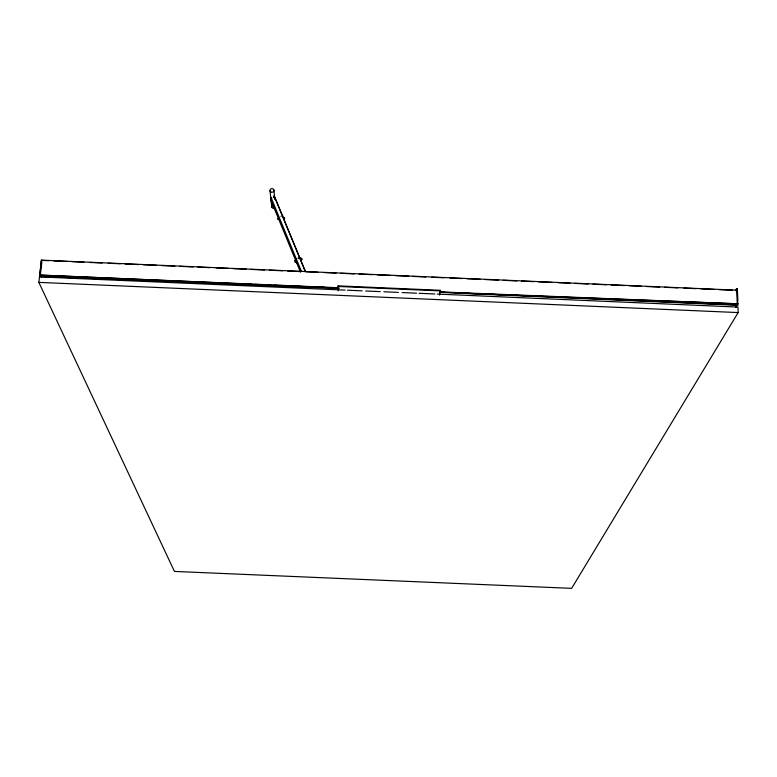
<?xml version="1.0" encoding="UTF-8"?>
<svg xmlns="http://www.w3.org/2000/svg" width="777" height="777" viewBox="0 0 777 777"><rect width="100%" height="100%" fill="white"/><g stroke="black" fill="none" stroke-linecap="round" stroke-linejoin="round"><path stroke-width="1.17" d="M440.229 290.287L440.209 290.88L338.073 286.47L338.102 285.868L440.229 290.287L439.588 295.085M437.237 294.085L737.975 307.07L738.15 312.568L571.639 588.354L174.427 571.425L38.85 282.372L41.434 260.14L737.422 290.209L737.616 300.67M252.496 284.256L39.831 275.077L41.434 260.14M735.518 290.666L736.732 288.568L737.363 288.597L737.771 305.215L455.448 293.026M736.149 290.695L737.363 288.597M736.004 306.934L737.247 304.846M735.897 307.274L737.13 305.186M338.986 287.995L39.54 276.466L40.171 276.486L41.88 261.781L41.239 261.752M439.607 291.87L737.868 303.807L439.597 292.317M338.966 288.442L39.491 276.903L345.075 290.103M41.54 260.382L48.815 260.693M53.662 260.897L66.997 261.48M71.843 261.684L83.965 262.208M90.025 262.471L102.146 262.995M108.207 263.257L120.328 263.782M125.175 263.995L138.51 264.568M143.356 264.782L156.692 265.355M161.538 265.559L174.874 266.142M179.72 266.346L193.055 266.929M197.902 267.133L210.023 267.657M216.084 267.919L228.205 268.444M233.051 268.657L246.387 269.23M251.233 269.444L264.568 270.017M269.415 270.221L282.75 270.804M287.597 271.008L300.932 271.591M305.779 271.795L317.9 272.319M323.96 272.581L336.082 273.106M340.928 273.319L354.263 273.892M359.11 274.106L372.445 274.679M377.292 274.883L390.627 275.466M395.474 275.67L408.809 276.253M412.441 276.408L425.777 276.981M431.837 277.243L443.958 277.768M450.019 278.03L462.14 278.555M466.987 278.758L480.322 279.341M485.169 279.545L498.504 280.128M503.35 280.332L516.686 280.915M521.532 281.119L533.653 281.643M538.5 281.857L551.835 282.43M557.896 282.692L570.017 283.216M574.863 283.42L588.199 284.003M593.045 284.207L606.381 284.79M611.227 284.994L624.562 285.577M629.409 285.781L641.53 286.305M646.377 286.519L659.712 287.092M664.558 287.305L677.894 287.878M683.954 288.141L696.075 288.665M700.922 288.869L714.257 289.452M719.104 289.656L732.439 290.239M737.849 303.36L737.218 303.331L736.732 288.568M337.908 287.713L39.831 275.077M439.724 292.113L737.907 304.992M254.302 284.343L270.056 285.023M274.31 285.198L288.228 285.8M294.289 286.062L305.808 286.567M314.889 286.956L324.582 287.373M334.887 287.82L338.519 287.976M347.504 290.209L362.053 290.831M365.685 290.996L380.244 291.618M383.877 291.773L398.426 292.405M402.068 292.56L416.618 293.191M419.046 293.298L434.809 293.978M38.85 282.372L738.15 312.568M281.031 216.346L281.031 216.618M40.472 275.107L41.482 277.302M275.077 197.844L305.448 271.542M274.271 196.251L305.176 271.231M270.998 197.416L301.398 271.309M270.581 199.436L300.437 272.067M270.017 190.831L271.775 207.032M273.902 190.064L274.864 199.33M338.102 285.868L338.209 290.715M273.737 195.911A1.748 0.699 -22.2 0 1 273.844 196.94M274.543 208.236A1.942 1.777 -4.5 0 1 272.397 205.342M273.591 197.416A2.399 0.962 -22.2 0 1 274.485 198.776M271.319 199.903A2.399 0.962 -22.2 0 1 271.872 198.028M277.952 220.085L277.952 220.085M282.945 215.957L282.945 215.996M284.265 216.54L284.265 216.54M295.095 261.81L295.338 262.228L295.095 261.81M300.175 257.76L300.175 257.789M301.486 258.275L301.729 258.702L301.486 258.275M301.942 259.732L301.427 259.673L301.942 259.732M294.998 260.606L295.25 261.043L294.998 260.606M296.154 259.188L296.406 259.644L296.154 259.178M284.392 217.783L284.635 218.211L284.392 217.783M277.826 218.823L278.069 219.25L277.826 218.823M298.251 258.061L298.387 258.556L298.251 258.061M296.523 262.267L296.542 262.781L296.523 262.267M270.862 191.968A1.981 1.807 -4.3 0 0 273.941 190.53A1.981 1.807 -4.3 0 0 271.076 188.84A1.981 1.807 -4.3 0 0 270.862 191.968"/></g></svg>
